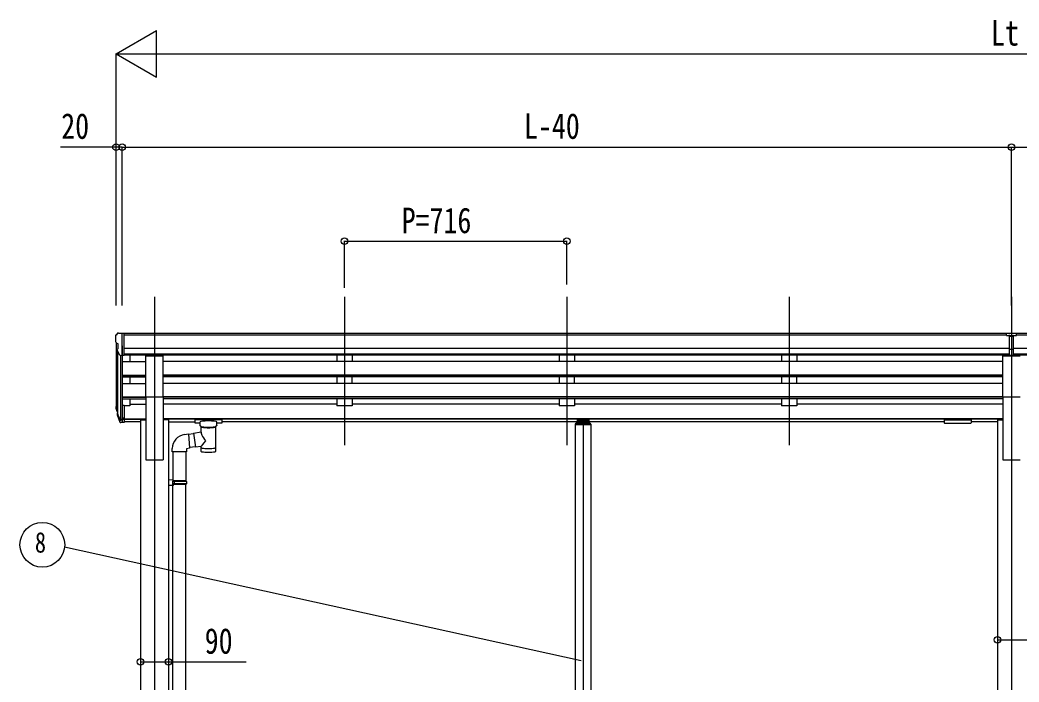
# Model space of a CAD drawing. Units: millimetres, scale not verified. Extents: x -10512 to 10512, y -7425 to 7425.
# Drawn here: x -4929 to -1711, y -2537 to -406 of the extents above; entities that cross this region are included whole.
import ezdxf
from ezdxf.enums import TextEntityAlignment as Align

# ---------------------------------------------------------------- set-up
doc = ezdxf.new("R2010")
doc.units = ezdxf.units.MM
doc.header["$LTSCALE"] = 30
for name, color, linetype in [('0-3_YKK_12', 2, 'Continuous'), ('0-4_YKK_13', 4, 'Continuous'), ('0-5_YKK_A1', 4, 'Continuous'), ('0-6_YKK_D', 6, 'Continuous')]:
    doc.layers.add(name, color=color, linetype=linetype)
doc.styles.add('ＭＳ ゴシック', font='')
doc.styles.get('ＭＳ ゴシック').set_extended_font_data('MS Gothic')

msp = doc.modelspace()

# ---------------------------------------------------------------- linework, layer by layer
at = {"layer": '0-3_YKK_12'}
for p, q in [((-4495.63, -1297.04), (-4495.63, -4471.44)), ((-3883.63, -1297.04), (-3883.63, -1774.56)), ((-3167.63, -1297.04), (-3167.63, -1774.56)), ((-2451.63, -1297.04), (-2451.63, -1774.56)), ((-1735.63, -1297.04), (-1735.63, -4471.44)), ((-3115.63, -1701.45), (-3115.63, -4128.31))]:
    msp.add_line(p, q, dxfattribs=at)
at = {"layer": '0-4_YKK_13'}
for p, q in [((-4614.72, -1413.99), (-4618.79, -1419.8)), ((-4611.63, -1413.43), (-4613.96, -1413.57)), ((-4611.63, -1413.43), (-4593.13, -1413.43)), ((-4599.63, -1486.41), (-4599.63, -1413.43)), ((-4593.13, -1413.43), (-4583.13, -1413.51)), ((-4593.13, -1485.41), (-4593.13, -1413.43)), ((-4583.13, -1415.03), (-4583.13, -1413.51)), ((-1752.13, -1421.46), (-1752.13, -1413.62)), ((-4621.63, -1422.8), (-4621.63, -1423.43)), ((-4619.1, -1444.61), (-4613.78, -1447.68)), ((-1752.13, -1421.46), (-1742.13, -1421.46)), ((-1735.63, -1422.28), (-1742.13, -1421.88)), ((-1742.13, -1423.46), (-1729.13, -1423.46)), ((-1729.13, -1421.94), (-1735.63, -1422.26)), ((-1729.13, -1485.09), (-1729.13, -1419.81)), ((-4607.26, -1484.6), (-4616.26, -1469)), ((-4613.63, -1447.94), (-4613.63, -1464.21)), ((-1742.13, -1464.98), (-1735.63, -1465.14)), ((-1735.63, -1465.14), (-1729.13, -1464.98)), ((-4599.63, -1486.41), (-4604.84, -1486.09)), ((-4593.13, -1485.41), (-4599.63, -1485.41)), ((-4523.13, -1618.87), (-4523.13, -1487.07)), ((-4523.13, -1487.07), (-4468.13, -1487.07)), ((-4468.13, -1618.87), (-4468.13, -1487.07)), ((-1763.13, -1618.87), (-1763.13, -1487.07)), ((-1763.13, -1487.07), (-1708.13, -1487.07)), ((-1742.13, -1484.02), (-1735.63, -1484.42)), ((-1735.63, -1484.42), (-1729.13, -1484.02)), ((-4523.13, -1618.87), (-4468.13, -1618.87)), ((-1763.13, -1618.87), (-1708.13, -1618.87)), ((-4618.54, -1661.34), (-4614.66, -1669.29)), ((-4617.93, -1659.96), (-4614.66, -1667.02)), ((-4616.22, -1672.61), (-4615.88, -1677.02)), ((-4599.63, -1647.15), (-4599.63, -1701.92)), ((-4593.13, -1647.15), (-4599.63, -1647.15)), ((-4593.13, -1647.15), (-4593.13, -1701.18)), ((-4615.88, -1677.02), (-4607.07, -1700.57)), ((-4615.27, -1676.45), (-4607.07, -1692.63)), ((-4606.06, -1691.5), (-4613.82, -1676.1)), ((-4599.63, -1692.18), (-4604.77, -1692.18)), ((-4599.63, -1693.99), (-4604.48, -1693.99)), ((-4599.63, -1701.92), (-4604.48, -1701.92)), ((-4593.13, -1687.28), (-4599.63, -1687.28)), ((-4593.13, -1692.16), (-4599.63, -1692.16)), ((-4593.13, -1701.18), (-4599.63, -1701.18)), ((-4365.63, -1691.73), (-4365.63, -1702.49)), ((-4280.63, -1691.06), (-4363.63, -1691.06)), ((-4280.63, -1693.24), (-4363.63, -1693.24)), ((-4349.13, -1703.15), (-4363.63, -1703.15)), ((-4349.13, -1709.96), (-4349.13, -1699.68)), ((-4295.13, -1709.96), (-4295.13, -1699.68)), ((-4280.63, -1703.15), (-4295.13, -1703.15)), ((-4278.63, -1691.73), (-4278.63, -1702.49)), ((-4278.63, -1691.92), (-4278.63, -1693.46)), ((-3138.13, -1700.98), (-3138.13, -1705.44)), ((-3135.63, -1698.41), (-3134.13, -1698.41)), ((-3135.63, -1700.92), (-3135.63, -1705.44)), ((-3135.63, -1700.92), (-3134.13, -1700.92)), ((-3135.63, -1702.81), (-3095.63, -1702.81)), ((-3097.13, -1692.49), (-3134.13, -1692.49)), ((-3134.13, -1692.49), (-3134.13, -1700.92)), ((-3134.13, -1694.98), (-3097.13, -1694.98)), ((-3131.53, -1697.41), (-3131.53, -1697.89)), ((-3128.08, -1699.3), (-3128.08, -1699.63)), ((-3126.12, -1698.97), (-3126.12, -1699.31)), ((-3125.63, -1698.06), (-3125.63, -1700.75)), ((-3125.14, -1698.97), (-3125.14, -1699.31)), ((-3123.18, -1699.63), (-3123.18, -1699.3)), ((-3119.73, -1697.41), (-3119.73, -1697.89)), ((-3111.53, -1697.41), (-3111.53, -1697.89)), ((-3108.08, -1699.3), (-3108.08, -1699.63)), ((-3106.12, -1698.97), (-3106.12, -1699.31)), ((-3105.63, -1698.06), (-3105.63, -1700.75)), ((-3105.14, -1698.97), (-3105.14, -1699.31)), ((-3103.18, -1699.63), (-3103.18, -1699.3)), ((-3099.73, -1697.41), (-3099.73, -1697.89)), ((-3097.13, -1692.49), (-3097.13, -1700.92)), ((-3097.13, -1698.41), (-3095.63, -1698.41)), ((-3097.13, -1700.92), (-3095.63, -1700.92)), ((-3095.63, -1700.92), (-3095.63, -1705.44)), ((-3093.13, -1705.44), (-3093.13, -1700.98)), ((-1952.63, -1691.73), (-1952.63, -1702.49)), ((-1952.63, -1691.92), (-1952.63, -1693.46)), ((-1950.63, -1691.06), (-1867.63, -1691.06)), ((-1950.63, -1693.24), (-1867.63, -1693.24)), ((-1950.63, -1703.15), (-1867.63, -1703.15)), ((-1865.63, -1691.73), (-1865.63, -1702.49)), ((-4370.25, -1735.94), (-4345.03, -1732.03)), ((-4370.25, -1735.94), (-4363.23, -1781.2)), ((-4345.03, -1732.03), (-4345.03, -1714.45)), ((-4299.23, -1714.46), (-4299.21, -1794.75)), ((-3141.13, -1706.94), (-3141.13, -1708.44)), ((-3090.13, -1708.44), (-3141.13, -1708.44)), ((-3091.63, -1705.44), (-3139.63, -1705.44)), ((-3090.13, -1706.94), (-3090.13, -1708.44)), ((-4398.99, -1739.97), (-4386.48, -1738.41)), ((-4369.96, -1737.82), (-4386.31, -1740.35)), ((-4438.39, -1795.98), (-4438.39, -1785.06)), ((-4392.39, -1795.98), (-4438.39, -1795.98)), ((-4436.43, -1795.98), (-4436.43, -1886.81)), ((-4394.43, -1795.98), (-4394.43, -1889.37)), ((-4363.52, -1779.32), (-4382.64, -1782.29)), ((-4345.03, -1778.38), (-4363.23, -1781.2)), ((-4345.05, -1794.75), (-4345.03, -1778.12)), ((-4434.43, -1886.87), (-4450.43, -1886.4)), ((-4450.43, -1886.4), (-4450.43, -1904.34)), ((-4434.43, -1888.87), (-4436.43, -1888.87)), ((-4393.43, -1889.37), (-4436.43, -1889.37)), ((-4392.43, -1891.37), (-4436.43, -1891.37)), ((-4434.43, -1888.87), (-4434.43, -1886.87)), ((-4431.95, -1891.37), (-4431.52, -1889.37)), ((-4392.43, -1891.37), (-4393.43, -1889.37)), ((-4392.43, -1891.37), (-4392.43, -1899.37)), ((-4434.43, -1903.87), (-4450.43, -1904.34)), ((-4392.43, -1899.37), (-4436.43, -1899.37)), ((-4393.43, -1901.37), (-4436.43, -1901.37)), ((-4436.43, -2746.06), (-4436.43, -1903.93)), ((-4434.43, -1903.87), (-4434.43, -1901.87)), ((-4394.43, -2748.62), (-4394.43, -1901.37)), ((-4392.43, -1899.37), (-4393.43, -1901.37))]:
    msp.add_line(p, q, dxfattribs=at)
for points in [[(-1752.13, -1413.62), (-1734.13, -1413.46), (-1719.13, -1413.59)], [(-1729.13, -1421.42), (-1719.13, -1421.33), (-1719.13, -1413.59)], [(-1729.13, -1485.09), (-1735.63, -1485.48), (-1742.13, -1485.09), (-1742.13, -1419.75)], [(-1729.13, -1466.08), (-1732.39, -1466.16), (-1735.63, -1466.24), (-1738.87, -1466.16), (-1742.13, -1466.08)], [(-4363.63, -1691.06), (-4363.98, -1691.07), (-4364.51, -1691.09), (-4364.96, -1691.14), (-4365.27, -1691.22), (-4365.44, -1691.32), (-4365.56, -1691.46), (-4365.62, -1691.64), (-4365.63, -1691.73)], [(-4363.63, -1703.15), (-4363.98, -1703.15), (-4364.51, -1703.12), (-4364.96, -1703.07), (-4365.27, -1702.99), (-4365.44, -1702.9), (-4365.56, -1702.76), (-4365.62, -1702.58), (-4365.63, -1702.49)], [(-4278.63, -1691.73), (-4278.67, -1691.53), (-4278.75, -1691.4), (-4278.85, -1691.3), (-4278.95, -1691.24), (-4279.07, -1691.2), (-4279.36, -1691.13), (-4279.85, -1691.09), (-4280.4, -1691.07), (-4280.63, -1691.06)], [(-4278.63, -1702.49), (-4278.67, -1702.68), (-4278.75, -1702.82), (-4278.85, -1702.91), (-4278.95, -1702.97), (-4279.07, -1703.02), (-4279.36, -1703.08), (-4279.85, -1703.13), (-4280.4, -1703.15), (-4280.63, -1703.15)], [(-3127.1, -1699.53), (-3126.91, -1699.56), (-3126.83, -1699.56), (-3126.73, -1699.56), (-3126.56, -1699.55), (-3126.41, -1699.53), (-3126.29, -1699.48), (-3126.2, -1699.43), (-3126.14, -1699.37)], [(-3125.12, -1699.37), (-3125.07, -1699.43), (-3124.98, -1699.48), (-3124.85, -1699.53), (-3124.71, -1699.55), (-3124.54, -1699.56), (-3124.43, -1699.56), (-3124.35, -1699.56), (-3124.16, -1699.53)], [(-3107.1, -1699.53), (-3106.91, -1699.56), (-3106.83, -1699.56), (-3106.73, -1699.56), (-3106.56, -1699.55), (-3106.41, -1699.53), (-3106.29, -1699.48), (-3106.2, -1699.43), (-3106.14, -1699.37)], [(-3105.12, -1699.37), (-3105.07, -1699.43), (-3104.98, -1699.48), (-3104.85, -1699.53), (-3104.71, -1699.55), (-3104.54, -1699.56), (-3104.43, -1699.56), (-3104.35, -1699.56), (-3104.16, -1699.53)], [(-1952.63, -1691.73), (-1952.59, -1691.53), (-1952.51, -1691.4), (-1952.41, -1691.3), (-1952.31, -1691.24), (-1952.19, -1691.2), (-1951.9, -1691.13), (-1951.41, -1691.09), (-1950.87, -1691.07), (-1950.63, -1691.06)], [(-1952.63, -1702.49), (-1952.59, -1702.68), (-1952.51, -1702.82), (-1952.41, -1702.91), (-1952.31, -1702.97), (-1952.19, -1703.02), (-1951.9, -1703.08), (-1951.41, -1703.13), (-1950.87, -1703.15), (-1950.63, -1703.15)], [(-1867.63, -1691.06), (-1867.28, -1691.07), (-1866.75, -1691.09), (-1866.3, -1691.14), (-1866, -1691.22), (-1865.83, -1691.32), (-1865.71, -1691.46), (-1865.64, -1691.64), (-1865.63, -1691.73)], [(-1867.63, -1703.15), (-1867.28, -1703.15), (-1866.75, -1703.12), (-1866.3, -1703.07), (-1866, -1702.99), (-1865.83, -1702.9), (-1865.71, -1702.76), (-1865.64, -1702.58), (-1865.63, -1702.49)], [(-4345.03, -1714.45), (-4345.26, -1714.36), (-4346.62, -1713.62), (-4347.73, -1712.77), (-4348.49, -1711.91), (-4348.95, -1711.01), (-4349.12, -1710.12)], [(-4295.17, -1709.9), (-4295.15, -1710.26), (-4295.39, -1711.22), (-4295.91, -1712.1), (-4296.72, -1712.94), (-4297.83, -1713.74), (-4299.23, -1714.46)], [(-4386.48, -1738.41), (-4382.47, -1784.23), (-4392.39, -1785.98), (-4392.39, -1795.98)], [(-4434.43, -1901.87), (-4436.43, -1901.87), (-4436.43, -1888.87)], [(-4431.95, -1891.37), (-4431.95, -1899.37), (-4431.52, -1901.37)]]:
    msp.add_lwpolyline(points, dxfattribs=at)
for centre, radius, start, end in [((-4613.9, -1414.57), 1, 93.5, 145), ((-4618.63, -1422.8), 3, 93, 180), ((-4419.63, -1423.43), 202, 180, 184.94904), ((-4614.73, -1440.24), 6.18, 185.7035, 224.99897), ((-4613.93, -1447.94), 0.3, 0, 60), ((-4613.66, -1467.5), 3, 94.7167, 210), ((-4613.93, -1464.21), 0.3, 274.7167, 0), ((-4604.66, -1483.1), 3, 210, 266.5), ((-4590.45, -1652.22), 29.53, 186.50806, 197.98144), ((-4589.04, -1650.46), 30.41, 187.1552, 198.19734), ((-3139.63, -1706.94), 1.5, 90, 180), ((-3091.63, -1706.94), 1.5, 0, 90), ((-4392.48, -1785.41), 45.91, 98.14944, 179.55845)]:
    msp.add_arc(centre, radius, start, end, dxfattribs=at)
for centre, major_axis, ratio, start_param, end_param in [((-1711.06, -1423.77), (24.57, -1.51), 0.121868, 3.1422238, 3.1491027), ((-4530.98, -1652.65), (-89.06, 1.43), 0.57596, 6.1962358, 6.3678173), ((-4531.77, -1645.98), (87.93, 4.42), 0.541684, 3.0659337, 3.2228513), ((-4614.92, -1672.61), (1.3, 0), 0.90356, 1.3700892, 3.347195), ((-4529, -1656.42), (-89.07, 0), 0.90356, 0.2056023, 0.2515348), ((-4529.71, -1652.56), (-88.05, 0), 0.90356, 0.2662965, 0.3003836), ((-4604.48, -1691.28), (-3, 0), 0.90356, 0.5235988, 1.5707963), ((-4604.48, -1699.21), (3, 0), 0.90356, 3.6651914, 4.712389), ((-4604.77, -1690.82), (-1.5, 0), 0.90356, 0.5235988, 1.5707963), ((-4363.63, -1693.46), (-2, 0), 0.109601, 4.712389, 6.2831853), ((-4322.13, -1699.68), (-27, 0), 0.122176, 3.1415927, 6.2831853), ((-4280.63, -1693.46), (-2, 0), 0.109601, 3.1415927, 4.712389), ((-3135.63, -1700.98), (0, 2.57), 0.97237, 6.2831853, 7.8539816), ((-3125.63, -1697.41), (5.9, 0), 0.342073, 0, 3.1415927), ((-3125.63, -1692.13), (8.02, 0), 0.939674, 4.4018361, 4.5279947), ((-3125.63, -1692.46), (8.02, 0), 0.939674, 4.4018361, 4.5279947), ((-3125.63, -1691.45), (8.02, 0), 0.939674, 4.6512338, 4.7735441), ((-3125.63, -1692.13), (-8.02, 0), 0.939674, 1.7551906, 1.8813492), ((-3125.63, -1692.46), (-8.02, 0), 0.939674, 1.7551906, 1.8813492), ((-3105.63, -1697.41), (5.9, 0), 0.342073, 0, 3.1415927), ((-3105.63, -1692.13), (8.02, 0), 0.939674, 4.4018361, 4.5279947), ((-3105.63, -1692.46), (8.02, 0), 0.939674, 4.4018361, 4.5279947), ((-3105.63, -1691.45), (8.02, 0), 0.939674, 4.6512338, 4.7735441), ((-3105.63, -1692.13), (-8.02, 0), 0.939674, 1.7551906, 1.8813492), ((-3105.63, -1692.46), (-8.02, 0), 0.939674, 1.7551906, 1.8813492), ((-3095.63, -1700.98), (0, 2.57), 0.97237, 4.712389, 6.2831853), ((-1950.63, -1693.46), (2, 0), 0.109601, 1.5707963, 3.1415927), ((-1867.63, -1693.46), (2, 0), 0.109601, 0, 1.5707963), ((-4333.13, -1709.96), (-16, 0), 0.361356, 0, 0.0194874), ((-4322.13, -1758.57), (22.81, -26.62), 0.234429, 3.1563334, 4.5976381), ((-4322.12, -1714.91), (-22.92, 0.42), 0.07247, 0.0008089, 1.5716053), ((-4322.12, -1716.54), (-22.92, 0.42), 0.07247, 0.0008089, 1.5716053), ((-4322.14, -1714.91), (22.91, 0.42), 0.072511, 4.711586, 6.2823824), ((-4322.14, -1716.54), (22.91, 0.42), 0.072511, 4.711586, 6.2823824), ((-4324.69, -1755.93), (-20.32, -22.25), 0.045535, 4.9756507, 6.2441899), ((-4322.13, -1794.75), (-22.92, 0), 0.101955, 6.2829723, 9.4248207), ((-4322.13, -1782.31), (-22.91, 0), 0.122865, 6.2831853, 9.424778)]:
    msp.add_ellipse(centre, major_axis=major_axis, ratio=ratio, start_param=start_param, end_param=end_param, dxfattribs=at)
for centre in [(-3125.63, -1697.89), (-3105.63, -1697.89)]:
    msp.add_ellipse(centre, major_axis=(5.9, 0), ratio=0.342073, dxfattribs=at)
at = {"layer": '0-5_YKK_A1'}
for p, q in [((-1752.13, -1415.03), (-4593.13, -1415.03)), ((1121.87, -1415.03), (-1719.13, -1415.03)), ((-4619.63, -1444), (-4619.63, -1646.78)), ((-1752.13, -1420.25), (-4593.13, -1420.25)), ((-1729.13, -1420.25), (-1729.13, -1420.25)), ((1121.87, -1420.25), (-1719.13, -1420.25)), ((-4614.66, -1471.77), (-4614.66, -1673.49)), ((-4599.63, -1454.53), (-4599.63, -1647.15)), ((-1742.13, -1463.78), (-4593.13, -1463.78)), ((1121.87, -1463.78), (-1729.13, -1463.78)), ((-4605.63, -1485.93), (-4605.64, -1691.93)), ((-4599.63, -1505.46), (-4523.13, -1505.46)), ((-1742.13, -1481.63), (-4593.13, -1481.63)), ((-1742.13, -1484.88), (-4593.13, -1484.88)), ((-4574.63, -1484.88), (-4574.63, -1505.46)), ((-1763.13, -1505.46), (-4468.13, -1505.46)), ((-3908.63, -1484.98), (-3908.63, -1505.46)), ((-3858.63, -1505.46), (-3908.63, -1505.46)), ((-3858.63, -1484.98), (-3858.63, -1505.46)), ((-3192.63, -1484.98), (-3192.63, -1505.46)), ((-3142.63, -1505.46), (-3192.63, -1505.46)), ((-3142.63, -1484.98), (-3142.63, -1505.46)), ((-2476.63, -1484.98), (-2476.63, -1505.46)), ((-2426.63, -1505.46), (-2476.63, -1505.46)), ((-2426.63, -1484.98), (-2426.63, -1505.46)), ((1121.87, -1481.63), (-1729.13, -1481.63)), ((1121.87, -1484.88), (-1729.13, -1484.88)), ((-4599.63, -1548.82), (-4523.13, -1548.82)), ((-4599.63, -1550.31), (-4523.13, -1550.31)), ((-4599.63, -1554.63), (-4523.13, -1554.63)), ((-4599.63, -1575.56), (-4523.13, -1575.56)), ((-4574.63, -1554.63), (-4574.63, -1575.56)), ((-1763.13, -1548.82), (-4468.13, -1548.82)), ((-1763.13, -1550.31), (-4468.13, -1550.31)), ((-1763.13, -1554.63), (-4468.13, -1554.63)), ((-1763.13, -1575.56), (-4468.13, -1575.56)), ((-3908.63, -1554.63), (-3908.63, -1575.56)), ((-3858.63, -1575.56), (-3908.63, -1575.56)), ((-3858.63, -1575.56), (-3858.63, -1554.63)), ((-3192.63, -1554.63), (-3192.63, -1575.56)), ((-3142.63, -1575.56), (-3192.63, -1575.56)), ((-3142.63, -1575.56), (-3142.63, -1554.63)), ((-2476.63, -1554.63), (-2476.63, -1575.56)), ((-2426.63, -1575.56), (-2476.63, -1575.56)), ((-2426.63, -1575.56), (-2426.63, -1554.63)), ((-4599.63, -1618.92), (-4523.13, -1618.92)), ((-4599.63, -1620.42), (-4523.13, -1620.42)), ((-4599.63, -1624.74), (-4523.13, -1624.74)), ((-4574.63, -1624.74), (-4574.63, -1647.78)), ((-4523.13, -1618.87), (-4523.13, -1821.44)), ((-4468.13, -1618.87), (-4468.13, -1821.44)), ((-1763.13, -1618.92), (-4468.13, -1618.92)), ((-1763.13, -1620.42), (-4468.13, -1620.42)), ((-1763.13, -1624.74), (-4468.13, -1624.74)), ((-3908.63, -1624.74), (-3908.63, -1647.78)), ((-3858.63, -1624.74), (-3858.63, -1647.78)), ((-3192.63, -1624.74), (-3192.63, -1647.78)), ((-3142.63, -1624.74), (-3142.63, -1647.78)), ((-2476.63, -1624.74), (-2476.63, -1647.78)), ((-2426.63, -1624.74), (-2426.63, -1647.78)), ((-1763.13, -1618.87), (-1763.13, -1821.44)), ((-4574.63, -1647.78), (-4593.13, -1647.78)), ((-4574.63, -1642.84), (-4523.13, -1642.84)), ((-3908.63, -1642.84), (-4468.13, -1642.84)), ((-3858.63, -1647.78), (-3908.63, -1647.78)), ((-3192.63, -1642.84), (-3858.63, -1642.84)), ((-3142.63, -1647.78), (-3192.63, -1647.78)), ((-2476.63, -1642.84), (-3142.63, -1642.84)), ((-2426.63, -1647.78), (-2476.63, -1647.78)), ((-1763.13, -1642.84), (-2426.63, -1642.84)), ((-4593.13, -1689.85), (-4523.13, -1689.85)), ((-4593.13, -1691.25), (-4523.13, -1691.25)), ((-4540.83, -1698.94), (-4593.13, -1698.94)), ((-4540.83, -1692.44), (-4540.83, -2794.44)), ((-4540.83, -1692.44), (-4523.13, -1692.44)), ((-1763.13, -1689.85), (-4468.13, -1689.85)), ((-1763.13, -1691.25), (-4468.13, -1691.25)), ((-4450.43, -1692.44), (-4468.13, -1692.44)), ((-4450.43, -1692.44), (-4450.43, -3821.44)), ((-4450.43, -1698.94), (-4365.63, -1698.94)), ((-1952.63, -1698.94), (-4278.63, -1698.94)), ((-1780.83, -1698.94), (-1865.63, -1698.94)), ((-1780.83, -1692.44), (-1780.83, -4321.44)), ((-1780.83, -1692.44), (-1763.13, -1692.44)), ((-3140.63, -1708.44), (-3140.63, -4071.44)), ((-3090.63, -1708.44), (-3090.63, -4071.44)), ((-4523.13, -1821.44), (-4468.13, -1821.44)), ((-1763.13, -1821.44), (-1708.13, -1821.44))]:
    msp.add_line(p, q, dxfattribs=at)
at = {"layer": '0-6_YKK_D'}
for p, q in [((-4619.63, -515.03), (-4489.73, -440.03)), ((-4489.73, -590.03), (-4489.73, -440.03)), ((-4619.63, -1324.6), (-4619.63, -514.03)), ((-4619.63, -515.03), (-4489.73, -590.03)), ((-4619.63, -515.03), (-4359.82, -515.03)), ((-4469.63, -515.03), (998.37, -515.03)), ((-4619.63, -1323.6), (-4619.63, -814.03)), ((-4599.63, -1324.6), (-4599.63, -814.03)), ((-4599.63, -1324.6), (-4599.63, -814.03)), ((-4599.63, -815.03), (-1735.63, -815.03)), ((-1735.63, -1324.6), (-1735.63, -814.03)), ((-1735.63, -1324.6), (-1735.63, -814.03)), ((-1735.63, -815.03), (1128.37, -815.03)), ((-3883.63, -1268.15), (-3883.63, -1117.05)), ((-3883.63, -1118.05), (-3167.63, -1118.05)), ((-3167.63, -1257.02), (-3167.63, -1117.05)), ((-3122.1, -2468.54), (-4785.39, -2102.87)), ((-1780.83, -2379.34), (-1780.83, -2401.99))]:
    msp.add_line(p, q, dxfattribs=at)
for points in [[(-4599.63, -815.03), (-4619.63, -815.03), (-4798.13, -815.03)], [(-1780.83, -2400.99), (-1690.43, -2400.99), (-1441.88, -2400.99)], [(-4540.83, -2471.87), (-4450.43, -2471.87), (-4200.63, -2471.87)]]:
    msp.add_lwpolyline(points, dxfattribs=at)
for centre, radius in [((-4619.63, -815.03), 10.62), ((-4599.63, -815.03), 10.62), ((-4599.63, -815.03), 10.62), ((-1735.63, -815.03), 10.62), ((-1735.63, -815.03), 10.62), ((-3883.63, -1118.05), 10.62), ((-3167.63, -1118.05), 10.62), ((-4856.96, -2095), 72), ((-1780.83, -2400.99), 10.62), ((-4540.83, -2471.87), 10.62), ((-4450.43, -2471.87), 10.62)]:
    msp.add_circle(centre, radius, dxfattribs=at)

# ---------------------------------------------------------------- texts
at = {"layer": '0-6_YKK_D', "style": 'ＭＳ ゴシック', "width": 0.8}
for s, height, p in [('Lt', 82.48, (-1801.63, -513.03)), ('20', 82.48, (-4796.13, -813.03)), ('L-40', 82.48, (-3305.63, -813.03)), ('P=716', 82.48, (-3699.63, -1116.75)), ('8', 65.98, (-4880.96, -2140)), ('90', 82.48, (-4333.93, -2470.57))]:
    msp.add_text(s, height=height, dxfattribs=at).set_placement(p, align=Align.BOTTOM_LEFT)

doc.saveas('drawing.dxf')
